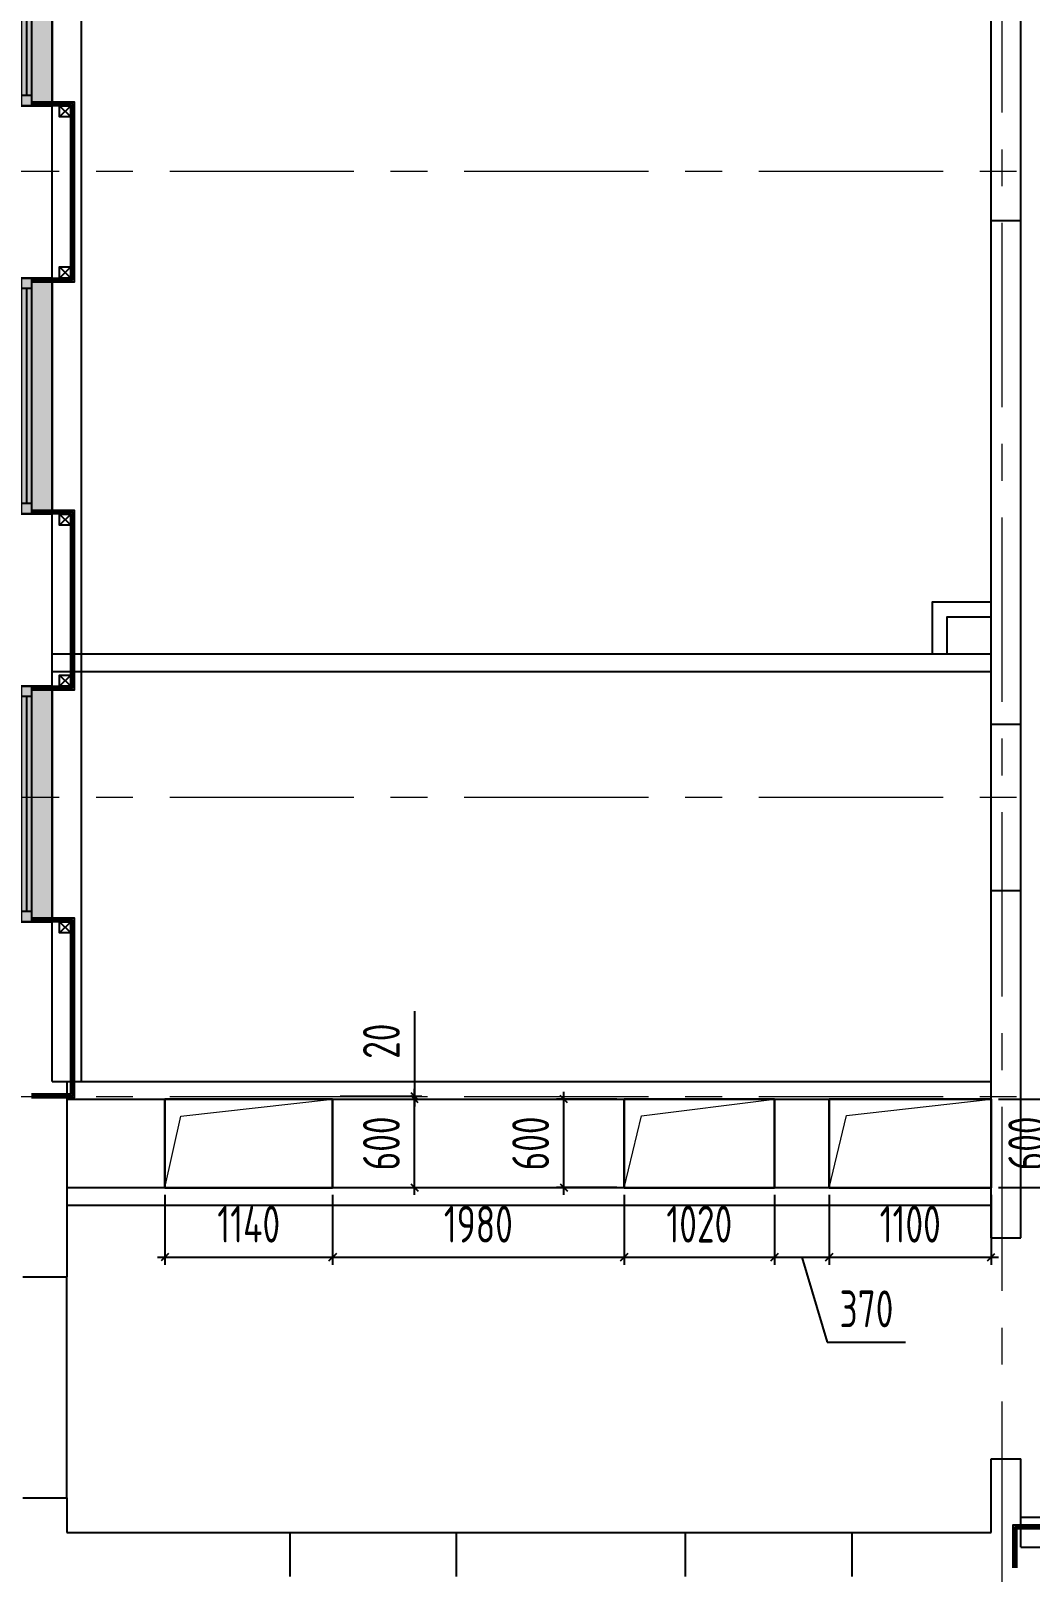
# Model space of a CAD drawing. Header units: millimetres. Extents: x -185251 to 7892985, y -102157 to 319855.
# Drawn here: x -164368 to -157584, y 17057 to 27520 of the extents above; entities that cross this region are included whole.
import ezdxf
from ezdxf import colors
from ezdxf.entities.mleader import LeaderData, LeaderLine
from ezdxf.math import Vec2, Vec3

# ---------------------------------------------------------------- set-up
doc = ezdxf.new("R2010")
doc.units = ezdxf.units.MM
doc.header["$LTSCALE"] = 10
doc.linetypes.add('CENTER', pattern=[2, 1.25, -0.25, 0.25, -0.25])
doc.layers.add('013', color=7, linetype='Continuous', lineweight=13)
doc.layers.add('АР_Оси', color=142, linetype='Continuous', lineweight=9)
doc.layers.add('Архитектура', color=251, linetype='Continuous')
doc.layers.get('0').off()
doc.layers.get('0').freeze()
doc.styles.add('ISOCPEUR', font='isocpeur.TTF', dxfattribs={"width": 0.7})
doc.styles.add('ГОСТ 2.304', font='isocpeur.TTF', dxfattribs={"width": 0.7})
doc.dimstyles.new('СПДС', dxfattribs={"dimscale": 100, "dimtxt": 2.5, "dimasz": 0.5, "dimexe": 0.5, "dimexo": 1, "dimgap": 1, "dimtad": 1, "dimdec": 0, "dimrnd": 5, "dimtxsty": 'ГОСТ 2.304', "dimblk": 'OBLIQUE', "dimcen": 2.5, "dimdle": 0.5, "dimadec": 0, "dimazin": 2, "dimtfac": 0.75, "dimtdec": 0, "dimtmove": 1, "dimatfit": 3, "dimfxl": 1, "dimtolj": 1, "dimarcsym": 1})

# ---------------------------------------------------------------- blocks, each defined once
blk = doc.blocks.new('A$Ce02d65bd')
at = {"ltscale": 100}
for points in [[(0, 0), (0, 75), (75, 75), (75, 0), (0, 0)], [(0, 0), (75, 75)], [(0, 75), (75, 0)]]:
    blk.add_lwpolyline(points, dxfattribs=at)
blk = doc.blocks.new('_DOTSMALL')
at = {"color": 0, "linetype": 'ByBlock', "const_width": 0.5}
blk.add_lwpolyline([(-0.0625, 0, 1), (0.0625, 0, 1)], format="xyb", close=True, dxfattribs=at)
blk = doc.blocks.new('*U103')
at = {"true_color": 0xffffff}
h = blk.add_hatch(color=7, dxfattribs=at)
h.dxf.hatch_style = 1
h.paths.add_polyline_path([(-1600, 140), (0, 140), (0, -220), (-1600, -220)])
at = {"lineweight": 30}
for p, q in [((-1600, 140), (-1600, -220)), ((0, 140), (0, -220))]:
    blk.add_line(p, q, dxfattribs=at)
for p, q in [((-1600, 140), (0, 140)), ((-1600, 140), (-1600, 140)), ((-1600, 140), (-1600, 140)), ((0, 140), (0, 140)), ((0, 140), (0, 140)), ((-1600, 0), (0, 0)), ((-1600, -70), (0, -70)), ((-1530, 0), (-1530, -70)), ((-1530, -35), (-70, -35)), ((-70, 0), (-70, -70)), ((0, -220), (-1600, -220))]:
    blk.add_line(p, q)
blk = doc.blocks.new('_Oblique')
at = {"color": 0, "linetype": 'ByBlock', "lineweight": -2}
blk.add_line((-0.5, -0.5), (0.5, 0.5), dxfattribs=at)
blk = doc.blocks.new('*D436')
at = {"layer": '013', "color": 0, "linetype": 'ByBlock', "lineweight": -2, "transparency": 16777216}
for p, q in [((-163459, 19617), (-163459, 19144)), ((-162319, 19617), (-162319, 19144)), ((-163509, 19194), (-162269, 19194))]:
    blk.add_line(p, q, dxfattribs=at)
at = {"layer": 'Defpoints', "color": 0, "linetype": 'ByBlock', "transparency": 16777216}
for p in [(-163459, 19667), (-162319, 19667), (-162319, 19194)]:
    blk.add_point(p, dxfattribs=at)
at = {"layer": '013', "color": 0, "linetype": 'ByBlock', "lineweight": -2, "transparency": 16777216, "xscale": 50, "yscale": 50, "zscale": 50, "rotation": 180}
blk.add_blockref('_Oblique', (-163459, 19194), dxfattribs=at)
at = {"layer": '013', "color": 0, "linetype": 'ByBlock', "lineweight": -2, "transparency": 16777216, "xscale": 50, "yscale": 50, "zscale": 50}
blk.add_blockref('_Oblique', (-162319, 19194), dxfattribs=at)
at = {"layer": '013', "color": 0, "linetype": 'ByBlock', "transparency": 16777216, "insert": (-162889, 19419), "char_height": 250, "attachment_point": 5, "style": 'ГОСТ 2.304'}
blk.add_mtext('\\A1;1140', dxfattribs=at)
blk = doc.blocks.new('*D437')
at = {"layer": '013', "color": 0, "linetype": 'ByBlock', "lineweight": -2, "transparency": 16777216}
for p, q in [((-162319, 19617), (-162319, 19144)), ((-160340, 19617), (-160340, 19144)), ((-162369, 19194), (-160290, 19194))]:
    blk.add_line(p, q, dxfattribs=at)
at = {"layer": 'Defpoints', "color": 0, "linetype": 'ByBlock', "transparency": 16777216}
for p in [(-162319, 19667), (-160340, 19667), (-160340, 19194)]:
    blk.add_point(p, dxfattribs=at)
at = {"layer": '013', "color": 0, "linetype": 'ByBlock', "lineweight": -2, "transparency": 16777216, "xscale": 50, "yscale": 50, "zscale": 50, "rotation": 180}
blk.add_blockref('_Oblique', (-162319, 19194), dxfattribs=at)
at = {"layer": '013', "color": 0, "linetype": 'ByBlock', "lineweight": -2, "transparency": 16777216, "xscale": 50, "yscale": 50, "zscale": 50}
blk.add_blockref('_Oblique', (-160340, 19194), dxfattribs=at)
at = {"layer": '013', "color": 0, "linetype": 'ByBlock', "transparency": 16777216, "insert": (-161330, 19419), "char_height": 250, "attachment_point": 5, "style": 'ГОСТ 2.304'}
blk.add_mtext('\\A1;1980', dxfattribs=at)
blk = doc.blocks.new('*D438')
at = {"layer": '013', "color": 0, "linetype": 'ByBlock', "lineweight": -2, "transparency": 16777216}
for p, q in [((-160340, 19617), (-160340, 19144)), ((-159319, 19617), (-159319, 19144)), ((-160390, 19194), (-159269, 19194))]:
    blk.add_line(p, q, dxfattribs=at)
at = {"layer": 'Defpoints', "color": 0, "linetype": 'ByBlock', "transparency": 16777216}
for p in [(-160340, 19667), (-159319, 19667), (-159319, 19194)]:
    blk.add_point(p, dxfattribs=at)
at = {"layer": '013', "color": 0, "linetype": 'ByBlock', "lineweight": -2, "transparency": 16777216, "xscale": 50, "yscale": 50, "zscale": 50, "rotation": 180}
blk.add_blockref('_Oblique', (-160340, 19194), dxfattribs=at)
at = {"layer": '013', "color": 0, "linetype": 'ByBlock', "lineweight": -2, "transparency": 16777216, "xscale": 50, "yscale": 50, "zscale": 50}
blk.add_blockref('_Oblique', (-159319, 19194), dxfattribs=at)
at = {"layer": '013', "color": 0, "linetype": 'ByBlock', "transparency": 16777216, "insert": (-159830, 19419), "char_height": 250, "attachment_point": 5, "style": 'ГОСТ 2.304'}
blk.add_mtext('\\A1;1020', dxfattribs=at)
blk = doc.blocks.new('*D439')
at = {"layer": '013', "color": 0, "linetype": 'ByBlock', "lineweight": -2, "transparency": 16777216}
for p, q in [((-158948, 19617), (-158948, 19144)), ((-157848, 19617), (-157848, 19144)), ((-158998, 19194), (-157798, 19194))]:
    blk.add_line(p, q, dxfattribs=at)
at = {"layer": 'Defpoints', "color": 0, "linetype": 'ByBlock', "transparency": 16777216}
for p in [(-158948, 19667), (-157848, 19667), (-157848, 19194)]:
    blk.add_point(p, dxfattribs=at)
at = {"layer": '013', "color": 0, "linetype": 'ByBlock', "lineweight": -2, "transparency": 16777216, "xscale": 50, "yscale": 50, "zscale": 50, "rotation": 180}
blk.add_blockref('_Oblique', (-158948, 19194), dxfattribs=at)
at = {"layer": '013', "color": 0, "linetype": 'ByBlock', "lineweight": -2, "transparency": 16777216, "xscale": 50, "yscale": 50, "zscale": 50}
blk.add_blockref('_Oblique', (-157848, 19194), dxfattribs=at)
at = {"layer": '013', "color": 0, "linetype": 'ByBlock', "transparency": 16777216, "insert": (-158398, 19419), "char_height": 250, "attachment_point": 5, "style": 'ГОСТ 2.304'}
blk.add_mtext('\\A1;1100', dxfattribs=at)
blk = doc.blocks.new('*D440')
at = {"layer": '013', "color": 0, "linetype": 'ByBlock', "lineweight": -2, "transparency": 16777216}
for p, q in [((-161763, 19617), (-161763, 20317)), ((-162269, 20267), (-161713, 20267)), ((-162269, 19667), (-161713, 19667))]:
    blk.add_line(p, q, dxfattribs=at)
at = {"layer": 'Defpoints', "color": 0, "linetype": 'ByBlock', "transparency": 16777216}
for p in [(-162319, 20267), (-161763, 20267), (-162319, 19667)]:
    blk.add_point(p, dxfattribs=at)
at = {"layer": '013', "color": 0, "linetype": 'ByBlock', "lineweight": -2, "transparency": 16777216, "xscale": 50, "yscale": 50, "zscale": 50}
for p, rotation in [((-161763, 20267), 90), ((-161763, 19667), 270)]:
    blk.add_blockref('_Oblique', p, dxfattribs=dict(at, rotation=rotation))
at = {"layer": '013', "color": 0, "linetype": 'ByBlock', "transparency": 16777216, "insert": (-161988, 19967), "char_height": 250, "attachment_point": 5, "rotation": 90, "style": 'ГОСТ 2.304'}
blk.add_mtext('\\A1;600', dxfattribs=at)
blk = doc.blocks.new('*D441')
at = {"layer": '013', "color": 0, "linetype": 'ByBlock', "lineweight": -2, "transparency": 16777216}
for p, q in [((-160750, 19617), (-160750, 20317)), ((-160390, 20267), (-160800, 20267)), ((-160390, 19667), (-160800, 19667))]:
    blk.add_line(p, q, dxfattribs=at)
at = {"layer": 'Defpoints', "color": 0, "linetype": 'ByBlock', "transparency": 16777216}
for p in [(-160750, 20267), (-160340, 20267), (-160340, 19667)]:
    blk.add_point(p, dxfattribs=at)
at = {"layer": '013', "color": 0, "linetype": 'ByBlock', "lineweight": -2, "transparency": 16777216, "xscale": 50, "yscale": 50, "zscale": 50}
for p, rotation in [((-160750, 20267), 90), ((-160750, 19667), 270)]:
    blk.add_blockref('_Oblique', p, dxfattribs=dict(at, rotation=rotation))
at = {"layer": '013', "color": 0, "linetype": 'ByBlock', "transparency": 16777216, "insert": (-160975, 19967), "char_height": 250, "attachment_point": 5, "rotation": 90, "style": 'ГОСТ 2.304'}
blk.add_mtext('\\A1;600', dxfattribs=at)
blk = doc.blocks.new('*D442')
at = {"layer": '013', "color": 0, "linetype": 'ByBlock', "lineweight": -2, "transparency": 16777216}
for p, q in [((-157382, 19617), (-157382, 20317)), ((-157798, 20267), (-157332, 20267)), ((-157798, 19667), (-157332, 19667))]:
    blk.add_line(p, q, dxfattribs=at)
at = {"layer": 'Defpoints', "color": 0, "linetype": 'ByBlock', "transparency": 16777216}
for p in [(-157848, 20267), (-157382, 20267), (-157848, 19667)]:
    blk.add_point(p, dxfattribs=at)
at = {"layer": '013', "color": 0, "linetype": 'ByBlock', "lineweight": -2, "transparency": 16777216, "xscale": 50, "yscale": 50, "zscale": 50}
for p, rotation in [((-157382, 20267), 90), ((-157382, 19667), 270)]:
    blk.add_blockref('_Oblique', p, dxfattribs=dict(at, rotation=rotation))
at = {"layer": '013', "color": 0, "linetype": 'ByBlock', "transparency": 16777216, "insert": (-157607, 19967), "char_height": 250, "attachment_point": 5, "rotation": 90, "style": 'ГОСТ 2.304'}
blk.add_mtext('\\A1;600', dxfattribs=at)
blk = doc.blocks.new('*D686')
at = {"layer": '013', "color": 0, "linetype": 'ByBlock', "lineweight": -2, "transparency": 16777216}
for p, q in [((-161763, 20866), (-161763, 20287)), ((-161763, 20287), (-161763, 20337)), ((-162269, 20287), (-161713, 20287)), ((-162269, 20267), (-161713, 20267)), ((-161763, 20267), (-161763, 20287)), ((-161763, 20267), (-161763, 20287)), ((-161763, 20267), (-161763, 20217))]:
    blk.add_line(p, q, dxfattribs=at)
at = {"layer": 'Defpoints', "color": 0, "linetype": 'ByBlock', "transparency": 16777216}
for p in [(-162319, 20287), (-162319, 20267), (-161763, 20287)]:
    blk.add_point(p, dxfattribs=at)
at = {"layer": '013', "color": 0, "linetype": 'ByBlock', "lineweight": -2, "transparency": 16777216, "xscale": 50, "yscale": 50, "zscale": 50}
for p, rotation in [((-161763, 20287), 270), ((-161763, 20267), 90)]:
    blk.add_blockref('_Oblique', p, dxfattribs=dict(at, rotation=rotation))
at = {"layer": '013', "color": 0, "linetype": 'ByBlock', "transparency": 16777216, "insert": (-161988, 20661), "char_height": 250, "attachment_point": 5, "rotation": 90, "style": 'ГОСТ 2.304'}
blk.add_mtext('\\A1;20', dxfattribs=at)
blk = doc.blocks.new('*D687')
at = {"layer": '013', "color": 0, "linetype": 'ByBlock', "lineweight": -2, "transparency": 16777216}
for p, q in [((-159319, 19617), (-159319, 19144)), ((-158948, 19617), (-158948, 19144)), ((-159369, 19194), (-158898, 19194)), ((-159134, 19194), (-158961, 18619)), ((-158961, 18619), (-158429, 18619))]:
    blk.add_line(p, q, dxfattribs=at)
at = {"layer": 'Defpoints', "color": 0, "linetype": 'ByBlock', "transparency": 16777216}
for p in [(-159319, 19667), (-158948, 19667), (-158948, 19194)]:
    blk.add_point(p, dxfattribs=at)
at = {"layer": '013', "color": 0, "linetype": 'ByBlock', "lineweight": -2, "transparency": 16777216, "xscale": 50, "yscale": 50, "zscale": 50, "rotation": 180}
blk.add_blockref('_Oblique', (-159319, 19194), dxfattribs=at)
at = {"layer": '013', "color": 0, "linetype": 'ByBlock', "lineweight": -2, "transparency": 16777216, "xscale": 50, "yscale": 50, "zscale": 50}
blk.add_blockref('_Oblique', (-158948, 19194), dxfattribs=at)
at = {"layer": '013', "color": 0, "linetype": 'ByBlock', "transparency": 16777216, "insert": (-158695, 18844), "char_height": 250, "attachment_point": 5, "style": 'ГОСТ 2.304'}
blk.add_mtext('\\A1;370', dxfattribs=at)

msp = doc.modelspace()

# ---------------------------------------------------------------- linework, layer by layer
at = {"layer": '013', "color": 1, "linetype": 'ByBlock', "lineweight": 30}
for points in [[(-162319.2, 19666.6), (-163459.1, 19666.6), (-163459.1, 20266.6), (-162319.2, 20266.6)], [(-159319.2, 19666.6), (-160340.3, 19666.6), (-160340.3, 20266.6), (-159319.2, 20266.6)], [(-157848.1, 19666.6), (-158948.1, 19666.6), (-158948.1, 20266.6), (-157848.1, 20266.6)]]:
    msp.add_lwpolyline(points, close=True, dxfattribs=at)
at = {"layer": '013', "color": 1, "linetype": 'ByBlock'}
for points in [[(-163459.1, 19666.6), (-163348.7, 20151.1), (-162319.2, 20266.6)], [(-160340.3, 19666.6), (-160221.4, 20155), (-159319.2, 20266.6)], [(-158948.1, 19666.6), (-158830.1, 20157), (-157848.1, 20266.6)]]:
    msp.add_lwpolyline(points, dxfattribs=at)
at = {"layer": 'АР_Оси', "linetype": 'CENTER', "ltscale": 100}
for p, q in [((-157773.1, 8965.3), (-157773.1, 38347.8)), ((-175425.4, 26566.6), (-99639.7, 26566.6)), ((-175425.4, 22316.6), (-99639.7, 22316.6)), ((-175425.4, 20286.6), (-99639.7, 20286.6)), ((-175425.4, 20286.6), (-99640.9, 20286.6))]:
    msp.add_line(p, q, dxfattribs=at)
at = {"layer": 'Архитектура', "lineweight": 25, "transparency": 33554684}
for p, q in [((-164223.1, 20386.6), (-164223.1, 38056.6)), ((-164023.1, 20386.6), (-164023.1, 28711.6)), ((-157848.5, 26231.6), (-157848.5, 27731.6)), ((-157648.1, 26231.6), (-157648.1, 27731.6)), ((-157848.1, 22811.6), (-157848.1, 26231.6)), ((-157848.1, 26231.6), (-157648.1, 26231.6)), ((-157648.1, 22811.6), (-157648.1, 26231.6)), ((-157848.1, 21681.6), (-157848.5, 22811.6)), ((-157648.1, 22811.6), (-157848.1, 22811.6)), ((-157648.1, 21681.6), (-157648.1, 22811.6)), ((-157848.1, 19326.6), (-157848.1, 21681.6)), ((-157648.1, 21681.6), (-157848.1, 21681.6)), ((-157648.1, 19326.6), (-157648.1, 21681.6)), ((-164223.1, 20386.6), (-164123.1, 20386.6)), ((-164123.1, 20386.6), (-164123.1, 19060.8)), ((-157848.1, 19326.6), (-157648.1, 19326.6)), ((-164423.1, 19060.8), (-164123.1, 19060.8)), ((-164123.1, 17560.8), (-164123.1, 19060.8)), ((-157848.1, 17326.6), (-157848.1, 17826.6)), ((-157848.1, 17826.6), (-157648.1, 17826.6)), ((-157648.1, 17226.6), (-157648.1, 17826.6)), ((-164423.1, 17560.8), (-164123.1, 17560.8)), ((-164123.1, 17560.8), (-164123.1, 17326.6)), ((-153708.1, 17426.6), (-157648.1, 17426.6)), ((-164123.1, 17326.6), (-162608.1, 17326.6)), ((-162608.1, 17026.6), (-162608.1, 17326.6)), ((-162608.1, 17326.6), (-161478.1, 17326.6)), ((-161478.1, 17326.6), (-159923.1, 17326.6)), ((-161478.1, 17026.6), (-161478.1, 17326.6)), ((-159923.1, 17026.6), (-159923.1, 17326.6)), ((-159923.1, 17326.6), (-158793.1, 17326.6)), ((-158793.1, 17326.6), (-157848.1, 17326.6)), ((-158793.1, 17026.6), (-158793.1, 17326.6)), ((-157648.1, 17226.6), (-153708.1, 17226.6))]:
    msp.add_line(p, q, dxfattribs=at)
for points in [[(-164408.8, 25841.6), (-164097.5, 25841.6), (-164097.5, 27011.6), (-164475.3, 27011.6)], [(-164363.2, 25816.6), (-164072.5, 25816.6), (-164072.5, 27036.6), (-164363.2, 27036.6)], [(-164363.2, 25829.1), (-164085, 25829.1), (-164085, 27024.1), (-164363.2, 27024.1)], [(-164363.3, 23071.6), (-164097.5, 23071.6), (-164097.5, 24239.6), (-164363.2, 24241.2)], [(-164363.2, 23046.6), (-164072.5, 23046.6), (-164072.5, 24264.6), (-164363.2, 24264.6)], [(-164363.2, 23059.1), (-164085, 23059.1), (-164085, 24252.1), (-164363.2, 24252.1)], [(-164223.1, 23291.6), (-157848.1, 23291.6)], [(-164223.1, 23171.6), (-157848.1, 23171.6)], [(-164363.3, 20302.8), (-164097.5, 20302.8), (-164097.5, 21470.8), (-164363.2, 21472.4)], [(-164363.2, 20277.8), (-164072.5, 20277.8), (-164072.5, 21495.8), (-164363.2, 21495.8)], [(-164363.2, 20290.3), (-164085, 20290.3), (-164085, 21483.3), (-164363.2, 21483.3)], [(-164123.1, 20386.6), (-157848.1, 20386.6)], [(-164123.1, 20266.6), (-157848.1, 20266.6)], [(-157848.1, 19666.6), (-164123.1, 19666.6)], [(-157848.1, 19546.6), (-164123.1, 19546.6)], [(-157698.1, 17086.6), (-157698.1, 17377.3), (-156478.1, 17377.3), (-156478.1, 17086.6)], [(-157685.6, 17086.6), (-157685.6, 17364.8), (-156490.6, 17364.8), (-156490.6, 17086.6)], [(-157673.1, 17086.7), (-157673.1, 17352.3), (-156503.1, 17352.3), (-156503.1, 17086.6)]]:
    msp.add_lwpolyline(points, dxfattribs=at)
msp.add_lwpolyline([(-157848.1, 23641.6), (-158248.1, 23641.6), (-158248.1, 23291.6), (-158148.1, 23291.6), (-158148.1, 23541.6), (-157848.1, 23541.6)], close=True, dxfattribs=at)

# ---------------------------------------------------------------- block references
for name, p, rotation in [('*U103', (-164363.1, 27011.6), 270), ('A$Ce02d65bd', (-164097.5, 26936.6), 90), ('A$Ce02d65bd', (-164097.5, 25841.6), 90), ('*U103', (-164363.1, 24241.6), 270), ('A$Ce02d65bd', (-164097.5, 24164.6), 90), ('A$Ce02d65bd', (-164097.5, 23071.6), 90), ('*U103', (-164363.1, 21471.6), 270), ('A$Ce02d65bd', (-164097.5, 21395.8), 90)]:
    msp.add_blockref(name, p, dxfattribs=dict(at, rotation=rotation))

# ---------------------------------------------------------------- dimensions: what is measured, and where the dimension line sits
at = {"layer": '013', "color": 1, "linetype": 'ByBlock'}
dim = msp.add_linear_dim(base=(-161762.5, 20286.6), p1=(-162319.2, 20266.6), p2=(-162319.2, 20286.6), angle=90, dimstyle='СПДС', override={"dimasz": 0.5, "dimexe": 0.5, "dimexo": 0.5, "dimrnd": 5, "dimdle": 0.5}, dxfattribs=at)
dim.commit()
dim.dimension.update_dxf_attribs({"geometry": '*D686', "text_midpoint": (-161820.9, 20660.9), "dimtype": 160})
for base, p1, p2, picture, middle in [((-161762.5, 20266.6), (-162319.2, 19666.6), (-162319.2, 20266.6), '*D440', (-161987.5, 19966.6)), ((-160750.2, 20266.6), (-160340.3, 19666.6), (-160340.3, 20266.6), '*D441', (-160975.2, 19966.6)), ((-157382.3, 20266.6), (-157848.1, 19666.6), (-157848.1, 20266.6), '*D442', (-157607.3, 19966.6))]:
    dim = msp.add_linear_dim(base=base, p1=p1, p2=p2, angle=90, dimstyle='СПДС', override={"dimasz": 0.5, "dimexe": 0.5, "dimexo": 0.5, "dimrnd": 5, "dimdle": 0.5}, dxfattribs=at)
    dim.commit()
    dim.dimension.update_dxf_attribs({"geometry": picture, "text_midpoint": middle})
for base, p1, p2, picture, middle in [((-162319.2, 19193.6), (-163459.1, 19666.6), (-162319.2, 19666.6), '*D436', (-162889.2, 19418.6)), ((-160340.3, 19193.6), (-162319.2, 19666.6), (-160340.3, 19666.6), '*D437', (-161329.8, 19418.6)), ((-159319.2, 19193.6), (-160340.3, 19666.6), (-159319.2, 19666.6), '*D438', (-159829.8, 19418.6)), ((-158948.1, 19193.6), (-159319.2, 19666.6), (-158948.1, 19666.6), '*D687', (-158861.2, 18843.6)), ((-157848.1, 19193.6), (-158948.1, 19666.6), (-157848.1, 19666.6), '*D439', (-158398.1, 19418.6))]:
    dim = msp.add_linear_dim(base=base, p1=p1, p2=p2, dimstyle='СПДС', override={"dimasz": 0.5, "dimexe": 0.5, "dimexo": 0.5, "dimrnd": 5, "dimdle": 0.5}, dxfattribs=at)
    dim.commit()
    dim.dimension.update_dxf_attribs({"geometry": picture, "text_midpoint": middle})

# ---------------------------------------------------------------- leaders
at = {"layer": 'Архитектура', "lineweight": 25, "transparency": 33554684}
ml = msp.add_multileader_mtext('Standard', dxfattribs=at)
ml.set_content('+12,200', color=256, style='ISOCPEUR')
ml.set_leader_properties(color=256, linetype='Continuous', lineweight=-1)
ml.set_arrow_properties(name='DOTSMALL')
ml.build(insert=Vec2(0, 0))
ml.multileader.update_dxf_attribs({"has_text_frame": 1, "text_left_attachment_type": 4, "text_right_attachment_type": 4, "dogleg_length": 100, "arrow_head_size": 180})
ctx = ml.context
ctx.base_point, ctx.char_height, ctx.arrow_head_size, ctx.landing_gap_size, ctx.plane_origin = Vec3(-159917.7, 188208.1), 250, 180, 50, Vec3(-134681.8, 176585)
ctx.left_attachment, ctx.right_attachment = 4, 4
notes = []
notes.append((ctx, [(0, (0, 0, 0), (0, 0), (1, 0), 1, [])]))
ctx.mtext.insert, ctx.mtext.width, ctx.mtext.line_spacing_style, ctx.mtext.flow_direction = Vec3(-159867.7, 188541.4), 852.697, 2, 5
ml = msp.add_multileader_mtext('Standard', dxfattribs=at)
ml.set_content('+12,650', color=256, style='ISOCPEUR')
ml.set_leader_properties(color=256, linetype='Continuous', lineweight=-1)
ml.set_arrow_properties(name='DOTSMALL')
ml.build(insert=Vec2(0, 0))
ml.multileader.update_dxf_attribs({"has_text_frame": 1, "text_left_attachment_type": 4, "text_right_attachment_type": 4, "dogleg_length": 100, "arrow_head_size": 180})
ctx = ml.context
ctx.base_point, ctx.char_height, ctx.arrow_head_size, ctx.landing_gap_size, ctx.plane_origin = Vec3(-159917.7, 187623.8), 250, 180, 50, Vec3(-134681.8, 176000.7)
ctx.left_attachment, ctx.right_attachment = 4, 4
notes.append((ctx, [(0, (0, 0, 0), (0, 0), (1, 0), 1, [])]))
ctx.mtext.insert, ctx.mtext.width, ctx.mtext.line_spacing_style, ctx.mtext.flow_direction = Vec3(-159867.7, 187957.1), 852.697, 2, 5
ml = msp.add_multileader_mtext('Standard', dxfattribs=at)
ml.set_content('Л.2', color=256, style='ISOCPEUR')
ml.set_leader_properties(color=256, linetype='Continuous', lineweight=-1)
ml.set_arrow_properties(name='DOTSMALL')
ml.build(insert=Vec2(0, 0))
ml.multileader.update_dxf_attribs({"has_text_frame": 1, "text_left_attachment_type": 4, "text_right_attachment_type": 4, "dogleg_length": 100, "arrow_head_size": 180})
ctx = ml.context
ctx.base_point, ctx.char_height, ctx.arrow_head_size, ctx.landing_gap_size, ctx.plane_origin = Vec3(-159220.3, 121413.8, 0), 250, 180, 50, Vec3(-133439.1, 107952.3, 0)
ctx.left_attachment, ctx.right_attachment = 4, 4
notes.append((ctx, [(0, (0, 0, 0), (0, 0), (1, 0), 1, [])]))
ctx.mtext.insert, ctx.mtext.width, ctx.mtext.line_spacing_style, ctx.mtext.flow_direction = Vec3(-159170.3, 121747.1, 0), 852.697, 2, 5
ml = msp.add_multileader_mtext('Standard', dxfattribs=at)
ml.set_content('+7,850', color=256, style='ISOCPEUR')
ml.set_leader_properties(color=256, linetype='Continuous', lineweight=-1)
ml.set_arrow_properties(name='DOTSMALL')
ml.build(insert=Vec2(0, 0))
ml.multileader.update_dxf_attribs({"has_text_frame": 1, "text_left_attachment_type": 4, "text_right_attachment_type": 4, "dogleg_length": 100, "arrow_head_size": 180})
ctx = ml.context
ctx.base_point, ctx.char_height, ctx.arrow_head_size, ctx.landing_gap_size, ctx.plane_origin = Vec3(-159260.6, 115196.7), 250, 180, 50, Vec3(-158081.6, 113958.6)
ctx.left_attachment, ctx.right_attachment = 4, 4
notes.append((ctx, [(0, (0, 0, 0), (0, 0), (1, 0), 1, [])]))
ctx.mtext.insert, ctx.mtext.width, ctx.mtext.line_spacing_style, ctx.mtext.flow_direction = Vec3(-159210.6, 115530.1), 852.697, 2, 5
for ctx, leaders in notes:
    for number, flags, end, landing, length, lines in leaders:
        leader = LeaderData()
        leader.index, (leader.has_last_leader_line, leader.has_dogleg_vector, leader.attachment_direction) = number, flags
        leader.last_leader_point, leader.dogleg_vector, leader.dogleg_length = Vec3(end), Vec3(landing), length
        for number, points, colour, breaks in lines:
            line = LeaderLine()
            line.index, line.vertices, line.color, line.breaks = number, Vec3.list(points), colors.encode_raw_color(colour), breaks
            leader.lines.append(line)
        ctx.leaders.append(leader)

doc.saveas('drawing.dxf')
